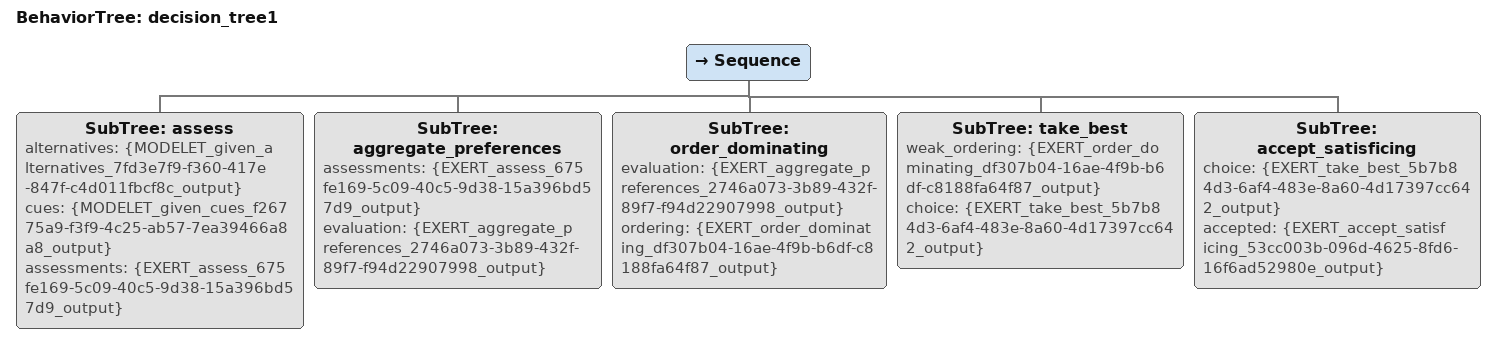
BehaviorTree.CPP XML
<root BTCPP_format="4">
  <BehaviorTree ID="decision_tree1">
  <Sequence>
    <SubTree
      ID="assess"
        alternatives="{MODELET_given_alternatives_7fd3e7f9-f360-417e-847f-c4d011fbcf8c_output}"
        cues="{MODELET_given_cues_f26775a9-f3f9-4c25-ab57-7ea39466a8a8_output}"
        assessments="{EXERT_assess_675fe169-5c09-40c5-9d38-15a396bd57d9_output}"
      />
    <SubTree
      ID="aggregate_preferences"
        assessments="{EXERT_assess_675fe169-5c09-40c5-9d38-15a396bd57d9_output}"
        evaluation="{EXERT_aggregate_preferences_2746a073-3b89-432f-89f7-f94d22907998_output}"
      />
    <SubTree
      ID="order_dominating"
        evaluation="{EXERT_aggregate_preferences_2746a073-3b89-432f-89f7-f94d22907998_output}"
      ordering="{EXERT_order_dominating_df307b04-16ae-4f9b-b6df-c8188fa64f87_output}"
      />
    <SubTree
      ID="take_best"
      weak_ordering="{EXERT_order_dominating_df307b04-16ae-4f9b-b6df-c8188fa64f87_output}"
      choice="{EXERT_take_best_5b7b84d3-6af4-483e-8a60-4d17397cc642_output}"
      />
    <SubTree
      ID="accept_satisficing"
        choice="{EXERT_take_best_5b7b84d3-6af4-483e-8a60-4d17397cc642_output}"
        accepted="{EXERT_accept_satisficing_53cc003b-096d-4625-8fd6-16f6ad52980e_output}"
      />
  </Sequence>
  </BehaviorTree>
</root>
